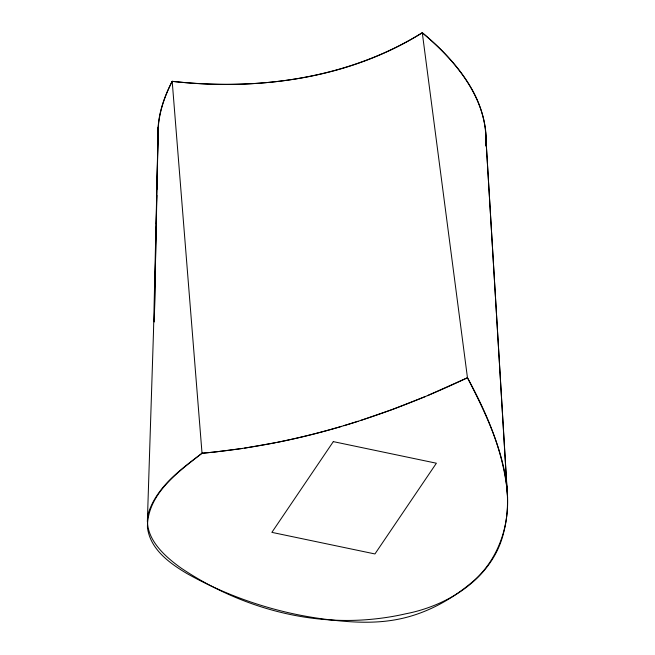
<?xml version="1.0" encoding="UTF-8"?>
<svg xmlns="http://www.w3.org/2000/svg" width="655" height="655" viewBox="0 0 655 655"><rect width="100%" height="100%" fill="white"/><g stroke="black" fill="none" stroke-linecap="round" stroke-linejoin="round"><path stroke-width="0.98" d="M158.076 127.463L154.293 321.973L156.218 227.015M156.283 223.953L156.864 195.362M156.987 189.238L158.043 137.165L153.499 331.815L147.359 521.74M485.912 145.68L485.617 132.326A315.12 174.386 0.2 0 0 473.974 93.035C461.546 69.348 442.682 49.739 422.279 32.75C348.059 79.255 257.833 90.652 172.191 81.335C163.054 98.93 156.602 118.694 158.158 138.745M158.092 135.151C157.675 116.279 163.709 97.988 172.191 81.335C257.661 91.078 348.321 78.616 422.279 32.75C455.79 60.759 488.655 99.765 486.075 146.122M341.591 426.372C296.085 439.816 249.301 449.011 202.027 453.244C178.34 471.821 147.236 493.886 147.432 527.341C150.052 549.103 169.448 563.144 186.912 573.526C221.537 592.988 259.257 606.931 298.181 614.799A238.698 132.097 0.2 0 0 321.736 618.787C341.32 621.407 361.159 623.216 380.907 621.644A91.536 50.656 0.2 0 0 402.53 618.328C427.469 612.572 450.493 599.988 470.167 583.769C499.831 560.213 512.046 520.34 506.233 483.57C500.928 445.981 485.511 410.816 467.465 377.747L422.279 32.75M241.826 448.536L215.397 451.925A383.257 212.097 0.2 0 1 202.027 453.244C180.87 469.316 157.004 486.534 148.472 512.906C142.651 536.601 163.578 555.53 180.878 567.918C236.93 605.687 305.967 626.131 373.653 619.065A157.282 87.033 0.2 0 0 405.666 613.809C449.183 605.433 493.15 577.456 503.826 531.966C517.311 478.314 491.266 424.104 467.465 377.747C407.001 406.493 343.359 429.025 277.671 442.264M467.465 377.747L427.42 395.677M425.259 396.578L392.32 409.514L360.43 420.543M358.097 421.296L343.965 425.66M275.149 442.772L244.438 448.143M172.191 81.335L202.027 453.244M486.01 140.342L507.568 497.497M485.478 130.869L506.864 487.361M333.313 441.626L271.874 532.368L374.938 553.95L436.386 463.216L333.313 441.626"/></g></svg>
